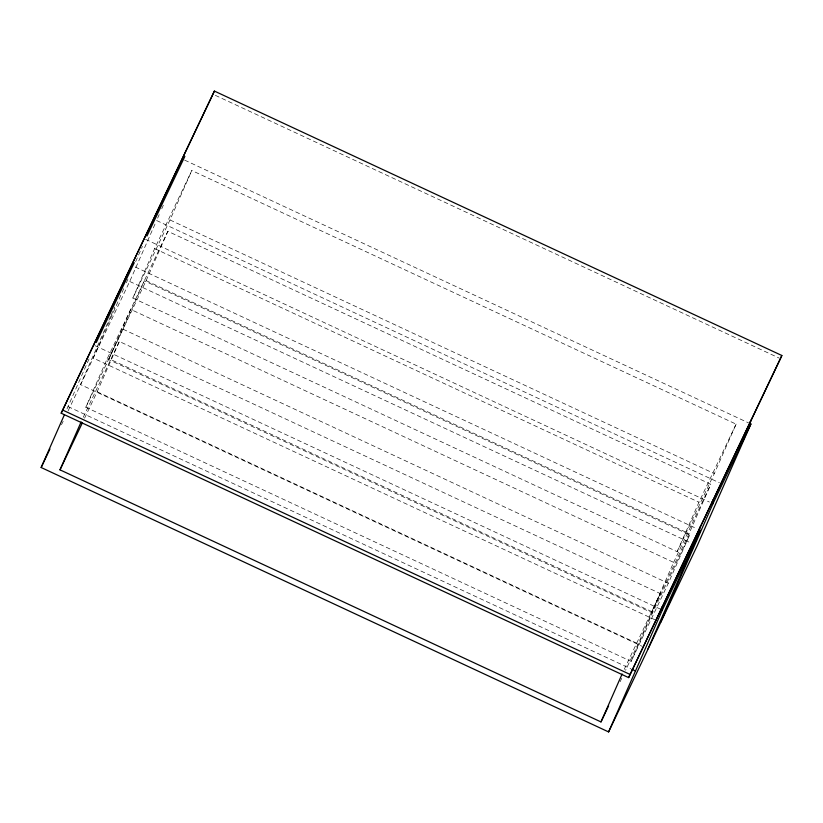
<?xml version="1.0" encoding="UTF-8"?>
<svg xmlns="http://www.w3.org/2000/svg" width="823" height="823" viewBox="0 0 823 823"><rect width="100%" height="100%" fill="white"/><g stroke="black" fill="none" stroke-linecap="round" stroke-linejoin="round"><path stroke-width="0.62" stroke-dasharray="4.12 3.09" d="M66.992 408.908L89.223 358.509M110.57 316.423L80.51 384.588L642.125 646.292M111.095 315.25L114.716 307.02M123.738 288.667L93.153 358.015L654.779 619.719M126.331 282.793L127.894 279.264M135.661 261.632L142.4 246.355M68.103 410.883L129.705 281.456L156.072 221.685M157.625 218.167L159.178 214.649M161.761 208.795L163.314 205.277M132.842 298.029L154.652 248.587L191.81 170.515L736.112 424.143L714.313 473.595L677.144 551.667L132.842 298.029L170.001 219.957L191.81 170.515M85.818 407.251L122.977 329.179L144.313 280.808L689.633 534.919L668.297 583.291L631.138 661.363L85.818 407.251L107.144 358.879L167.871 231.304L710.805 484.305L689.046 533.623L651.888 611.705L108.955 358.705L130.713 309.386L673.636 562.376L651.888 611.705M84.584 418.177L97.155 391.769L119.335 341.483L660.313 593.568L638.144 643.853L625.573 670.261M108.955 358.705L146.124 280.633L167.871 231.304M677.144 551.667L698.953 502.225L736.112 424.143M631.138 661.363L652.464 612.991L689.633 534.919M61.499 424.75L63.155 421.283M83.267 417.261L119.335 341.483M673.636 562.376L710.805 484.305M624.245 669.346L660.313 593.568M620.1 681.742L621.746 678.296M215.338 95.345L779.278 358.128M184.63 160.115L748.477 422.847M170.001 219.957L714.313 473.595M156.586 220.513L719.374 482.762M145.517 239.308L709.354 502.04M154.652 248.587L698.953 502.225M135.198 266.971L696.711 528.623M146.124 280.633L689.046 533.623M129.705 281.456L690.168 542.614M122.977 329.179L668.297 583.291M94.912 345.619L661.085 609.442M107.144 358.879L652.464 612.991M97.155 391.769L638.144 643.853M68.031 406.562L630.809 668.811"/><path stroke-width="1.23" d="M61.19 413.197L214.402 91.075L781.85 355.495L780.451 358.674L628.628 677.617L61.19 413.197L214.402 91.075M751.039 420.214L749.64 423.392L750.915 423.989L697.153 545.875L608.598 731.925L41.15 467.505L64.41 414.761M608.629 705.856L600.975 721.925L59.997 469.84L81.138 421.89M600.975 721.925L622.126 673.986M628.628 677.617L781.85 355.495M662.484 606.263L661.085 609.442L662.35 610.038L608.598 731.925M700.435 526.525L699.036 529.703L700.311 530.3L647.948 649.008M713.088 499.952L711.689 503.131L712.955 503.727L660.602 622.435M96.312 342.44L134.262 262.702M146.916 236.119L184.866 156.391M41.15 467.505L49.946 449.019M59.997 469.84L82.403 422.765M662.35 610.038L700.311 530.3M712.955 503.727L750.915 423.989M631.982 669.356L635.469 670.982M62.589 410.019L630.037 674.438"/></g></svg>
